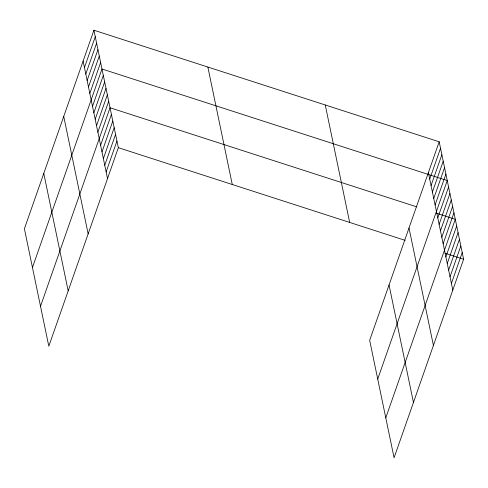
<?xml version="1.0" encoding="UTF-8"?>
<svg xmlns="http://www.w3.org/2000/svg" width="488" height="488" viewBox="0 0 488 488"><rect width="100%" height="100%" fill="white"/><g stroke="black" fill="none" stroke-linecap="round" stroke-linejoin="round"><path stroke-width="0.73" d="M93.922 30.232L24.4 228.756L48.812 346.205L118.334 147.687L93.922 30.232L439.188 141.794L463.6 259.244L394.078 457.768L369.666 340.313L439.188 141.794M84.454 67.564L95.264 36.691M85.796 74.023L96.606 43.151M87.138 80.483L97.948 49.611M88.481 86.943L99.29 56.071M89.823 93.403L100.632 62.531M32.458 267.515L101.974 68.991L447.246 180.554L377.724 379.072M92.507 106.323L103.316 75.451M93.849 112.783L104.664 81.911M95.191 119.243L106.006 88.371M96.532 125.703L107.348 94.831M97.874 132.169L108.69 101.291M40.51 306.275L110.032 107.75L416.844 206.888M100.601 145.284L111.416 114.406M101.986 151.939L112.795 121.067M103.371 158.594L114.18 127.722M104.755 165.249L115.564 134.377M106.134 171.904L116.949 141.032M429.721 179.126L440.53 148.254M431.063 185.586L441.878 154.714M432.405 192.046L443.22 161.174M433.747 198.506L444.562 167.634M435.089 204.966L445.904 174.094M437.779 217.886L448.588 187.014M439.121 224.346L449.93 193.474M440.463 230.806L451.272 199.934M441.805 237.266L452.614 206.394M443.147 243.726L453.956 212.853M385.782 417.832L455.298 219.313L436.784 213.329M445.873 256.841L456.683 225.968M447.258 263.496L458.067 232.624M448.637 270.151L459.452 239.279M450.021 276.806L460.831 245.934M451.406 283.461L462.215 252.589M118.334 147.687L405.205 240.377M445.087 253.266L463.6 259.244M428.379 172.667L452.791 290.122M409.005 227.987L433.417 345.443M389.046 284.992L413.452 402.441M325.252 104.981L349.664 222.43M207.857 67.045L232.27 184.501M83.106 61.104L107.519 178.559M63.733 116.431L88.145 233.886M43.774 173.429L68.186 290.885"/></g></svg>
